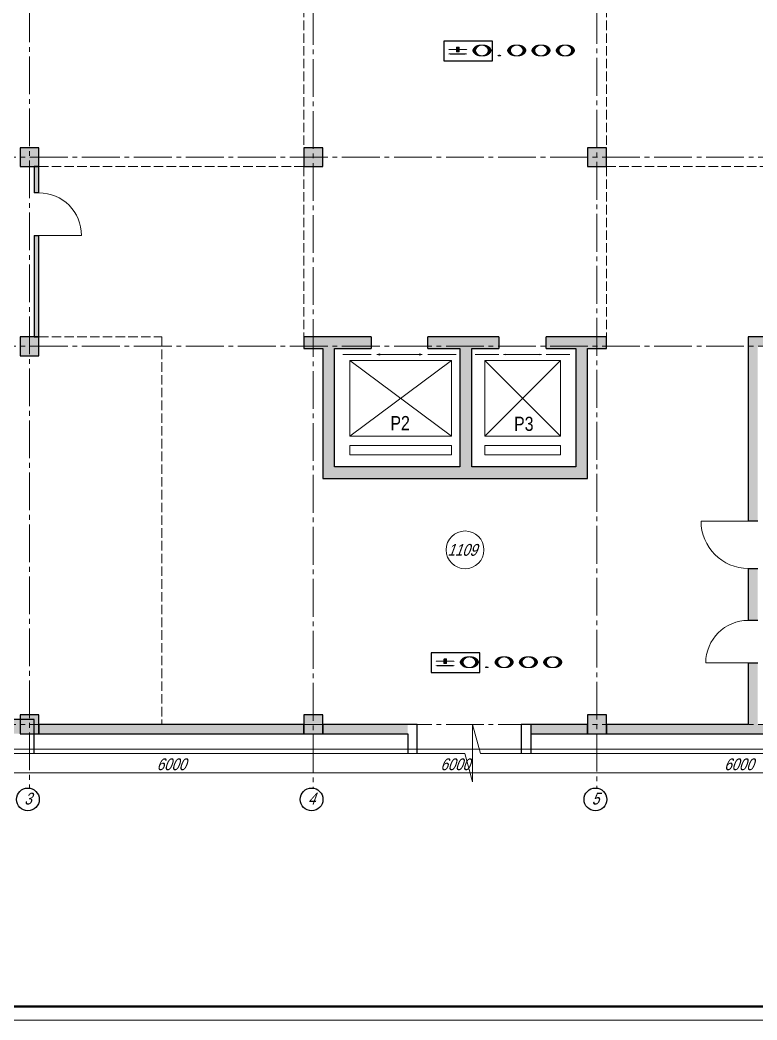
# Model space of a CAD drawing. Header units: millimetres. Extents: x 1949 to 134543, y 1145 to 48705.
# Drawn here: x 66039 to 76947, y 1145 to 15955 of the extents above; entities that cross this region are included whole.
import ezdxf
from ezdxf.enums import TextEntityAlignment as Align

# ---------------------------------------------------------------- set-up
doc = ezdxf.new("R2010")
doc.units = ezdxf.units.MM
doc.linetypes.add('LTYPE_2', pattern=[270, 200, -70])
doc.linetypes.add('LTYPE_5', pattern=[1100, 800, -100, 100, -100])
for name, color, linetype, lineweight, true_color in [('STANDARD', 18, 'Continuous', 25, 0x000000), ('Общий01', 18, 'Continuous', 13, 0x000000), ('Перекрытие_ж_бетон', 18, 'Continuous', 50, 0x000000), ('Стена', 18, 'Continuous', 50, 0x000000), ('Текст_1_10', 18, 'Continuous', 25, 0x000000)]:
    doc.layers.add(name, color=color, linetype=linetype, lineweight=lineweight, true_color=true_color)
doc.layers.add('АГПТ', color=7, linetype='Continuous')
doc.layers.add('Оси', color=30, linetype='LTYPE_5', lineweight=9)
doc.styles.add('ARIAL', font='arial.ttf')
doc.styles.add('ARIALUNICODEMS', font='ARIALUNI.ttf')
doc.styles.add('ISOCPEUR', font='isocpeur.ttf')

# ---------------------------------------------------------------- blocks, each defined once
blk = doc.blocks.new('1эт')
at = {"layer": 'Стена', "linetype": 'Continuous', "lineweight": 5}
for points in [[(-575371, 413943), (-575771, 413943), (-575771, 413543), (-575371, 413543)], [(-569371, 413943), (-569771, 413943), (-569771, 413543), (-569371, 413543)], [(-563371, 413943), (-563771, 413943), (-563771, 413543), (-563371, 413543)], [(-575371, 409943), (-575771, 409943), (-575771, 409543), (-575371, 409543)], [(-560371, 409943), (-560371, 409743), (-557771, 409743), (-557771, 409943)], [(-569371, 409693), (-569371, 407193), (-569121, 407193), (-569121, 409693)], [(-566471, 409693), (-566471, 407193), (-566221, 407193), (-566221, 409693)], [(-564021, 409693), (-564021, 407193), (-563771, 407193), (-563771, 409693)], [(-566221, 407193), (-569371, 407193), (-569371, 406943), (-566221, 406943)], [(-566221, 406943), (-563771, 406943), (-563771, 407193), (-566221, 407193)], [(-575771, 401543), (-575371, 401543), (-575371, 401943), (-575771, 401943)], [(-569771, 401543), (-569371, 401543), (-569371, 401943), (-569771, 401943)], [(-563771, 401543), (-563371, 401543), (-563371, 401943), (-563771, 401943)], [(-575371, 401543), (-569771, 401543), (-569771, 401743), (-575371, 401743)], [(-567571, 401743), (-569371, 401743), (-569371, 401543), (-567571, 401543)], [(-564971, 401543), (-563771, 401543), (-563771, 401743), (-564971, 401743)], [(-557771, 401743), (-563371, 401743), (-563371, 401543), (-557771, 401543)]]:
    blk.add_hatch(color=252, dxfattribs=at).paths.add_polyline_path(points)
h = blk.add_hatch(color=252, dxfattribs=at)
h.paths.add_polyline_path([(-575371, 409943), (-575371, 412088), (-575471, 412088), (-575471, 409943)])
h.paths.add_polyline_path([(-575471, 412988), (-575371, 412988), (-575371, 413543), (-575471, 413543)])
h = blk.add_hatch(color=252, dxfattribs=at)
h.paths.add_polyline_path([(-565646, 409943), (-567146, 409943), (-567146, 409693), (-565646, 409693)])
h.paths.add_polyline_path([(-568346, 409693), (-568346, 409943), (-569771, 409943), (-569771, 409693)])
h.paths.add_polyline_path([(-563371, 409943), (-564646, 409943), (-564646, 409693), (-563371, 409693)])
h = blk.add_hatch(color=252, dxfattribs=at)
h.paths.add_polyline_path([(-560371, 409743), (-560371, 406043), (-560171, 406043), (-560171, 409743)])
h.paths.add_polyline_path([(-560171, 403043), (-560371, 403043), (-560371, 401743), (-560171, 401743)])
h.paths.add_polyline_path([(-560171, 403943), (-560171, 405043), (-560371, 405043), (-560371, 403943)])
h = blk.add_hatch(color=252, dxfattribs=at)
h.paths.add_polyline_path([(-575771, 401843), (-577071, 401843), (-577071, 401543), (-575771, 401543)])
h.paths.add_polyline_path([(-586271, 401543), (-585071, 401543), (-585071, 401843), (-586271, 401843)])
h.paths.add_polyline_path([(-579071, 401543), (-579071, 401843), (-580071, 401843), (-580071, 401543)])
at = {"layer": 'STANDARD', "color": 252, "linetype": 'LTYPE_2', "lineweight": 5}
for p, q in [((-569771, 425543), (-569771, 413943)), ((-563371, 425543), (-563371, 413943)), ((-569771, 413543), (-575371, 413543)), ((-569771, 413543), (-569771, 409943)), ((-557771, 413543), (-563771, 413543)), ((-563371, 413543), (-563371, 409943)), ((-575371, 409943), (-572771, 409943)), ((-572771, 409943), (-572771, 401743))]:
    blk.add_line(p, q, dxfattribs=at)
at = {"layer": 'STANDARD', "color": 252, "linetype": 'Continuous', "lineweight": 5}
for p, q in [((-566646, 409443), (-568796, 409443)), ((-568796, 409443), (-566646, 407843)), ((-568796, 409443), (-568796, 407843)), ((-566646, 409443), (-568796, 407843)), ((-566646, 407843), (-566646, 409443)), ((-564346, 409443), (-565946, 409443)), ((-565946, 409443), (-565946, 407843)), ((-565946, 409443), (-564346, 407843)), ((-564346, 409443), (-565946, 407843)), ((-564346, 407843), (-564346, 409443)), ((-568796, 407843), (-566646, 407843)), ((-565946, 407843), (-564346, 407843)), ((-568796, 407643), (-568796, 407443)), ((-568796, 407643), (-566646, 407643)), ((-566646, 407443), (-566646, 407643)), ((-565946, 407643), (-565946, 407443)), ((-565946, 407643), (-564346, 407643)), ((-564346, 407643), (-564346, 407443)), ((-568796, 407443), (-566646, 407443)), ((-565946, 407443), (-564346, 407443))]:
    blk.add_line(p, q, dxfattribs=at)
at = {"layer": 'АГПТ', "color": 252, "lineweight": 15}
blk.add_lwpolyline([(-590869, 401124), (-566368, 401124), (-566200, 400524), (-566200, 401743), (-566032, 401124), (-540639, 401124)], dxfattribs=at)
at = {"layer": 'Общий01', "color": 252, "linetype": 'LTYPE_5', "lineweight": 5}
for p, q in [((-569571, 440019), (-569571, 400396)), ((-575571, 438973), (-575571, 400396)), ((-563571, 438943), (-563571, 400396)), ((-589863, 413743), (-542553, 413743)), ((-589863, 409743), (-542535, 409743)), ((-589863, 401743), (-542536, 401743))]:
    blk.add_line(p, q, dxfattribs=at)
at = {"layer": 'Общий01', "color": 252, "linetype": 'Continuous', "lineweight": 5}
for p, q in [((-587571, 401216), (-545571, 401216)), ((-587571, 400716), (-545571, 400716))]:
    blk.add_line(p, q, dxfattribs=at)
at = {"layer": 'Общий01', "color": 252, "linetype": 'Continuous', "lineweight": 25}
for centre in [(-575605, 400156), (-569605, 400156), (-563605, 400156)]:
    blk.add_circle(centre, 240, dxfattribs=at)
at = {"layer": 'Оси', "color": 252, "linetype": 'Continuous', "lineweight": 25}
for p, q in [((-565780, 416200), (-566813, 416200)), ((-566813, 416200), (-566813, 415783)), ((-565780, 415783), (-565780, 416200)), ((-566813, 415783), (-565780, 415783)), ((-566046, 403258), (-567079, 403258)), ((-567079, 403258), (-567079, 402842)), ((-566046, 402842), (-566046, 403258)), ((-567079, 402842), (-566046, 402842))]:
    blk.add_line(p, q, dxfattribs=at)
at = {"layer": 'Стена', "color": 252, "linetype": 'Continuous', "lineweight": 25}
for p, q in [((-575371, 413943), (-575771, 413943)), ((-575771, 413943), (-575771, 413543)), ((-575371, 413543), (-575371, 413943)), ((-569371, 413943), (-569771, 413943)), ((-569771, 413943), (-569771, 413543)), ((-569371, 413543), (-569371, 413943)), ((-563371, 413943), (-563771, 413943)), ((-563771, 413943), (-563771, 413543)), ((-563371, 413543), (-563371, 413943)), ((-575771, 413543), (-575371, 413543)), ((-575371, 413543), (-575471, 413543)), ((-575471, 413543), (-575471, 412988)), ((-575371, 412988), (-575371, 413543)), ((-569771, 413543), (-569371, 413543)), ((-563771, 413543), (-563371, 413543)), ((-575371, 412988), (-575471, 412988)), ((-575471, 412088), (-575371, 412088)), ((-575471, 412088), (-575471, 409943)), ((-575371, 409943), (-575371, 412088)), ((-575371, 409943), (-575771, 409943)), ((-575771, 409943), (-575771, 409543)), ((-575471, 409943), (-575371, 409943)), ((-575371, 409543), (-575371, 409943)), ((-568346, 409943), (-569771, 409943)), ((-569771, 409943), (-569771, 409693)), ((-568346, 409943), (-568346, 409693)), ((-567146, 409693), (-567146, 409943)), ((-565646, 409943), (-567146, 409943)), ((-565646, 409943), (-565646, 409693)), ((-564646, 409693), (-564646, 409943)), ((-563371, 409943), (-564646, 409943)), ((-563371, 409693), (-563371, 409943)), ((-560371, 409943), (-560371, 409743)), ((-557771, 409943), (-560371, 409943)), ((-569771, 409693), (-569371, 409693)), ((-569371, 409693), (-569371, 407193)), ((-569121, 407193), (-569121, 409693)), ((-569121, 409693), (-568346, 409693)), ((-567146, 409693), (-566471, 409693)), ((-566471, 409693), (-566471, 407193)), ((-566221, 407193), (-566221, 409693)), ((-566221, 409693), (-565646, 409693)), ((-564646, 409693), (-564021, 409693)), ((-564021, 409693), (-564021, 407193)), ((-563771, 407193), (-563771, 409693)), ((-563771, 409693), (-563371, 409693)), ((-560371, 409743), (-560371, 406043)), ((-575771, 409543), (-575371, 409543)), ((-569371, 407193), (-569371, 406943)), ((-566471, 407193), (-569121, 407193)), ((-564021, 407193), (-566221, 407193)), ((-563771, 406943), (-563771, 407193)), ((-569371, 406943), (-563771, 406943)), ((-560171, 406043), (-560371, 406043)), ((-560371, 405043), (-560171, 405043)), ((-560371, 405043), (-560371, 403943)), ((-560171, 403943), (-560371, 403943)), ((-560371, 403043), (-560171, 403043)), ((-560371, 403043), (-560371, 401743)), ((-575771, 401843), (-577071, 401843)), ((-575371, 401943), (-575771, 401943)), ((-575771, 401943), (-575771, 401543)), ((-575471, 401843), (-575771, 401843)), ((-575471, 401124), (-575471, 401843)), ((-575371, 401543), (-575371, 401943)), ((-569371, 401943), (-569771, 401943)), ((-569771, 401943), (-569771, 401543)), ((-569371, 401543), (-569371, 401943)), ((-563371, 401943), (-563771, 401943)), ((-563771, 401943), (-563771, 401543)), ((-563371, 401543), (-563371, 401943)), ((-569771, 401743), (-575371, 401743)), ((-575371, 401743), (-575371, 401543)), ((-569771, 401543), (-569771, 401743)), ((-567571, 401743), (-569371, 401743)), ((-569371, 401743), (-569371, 401543)), ((-567371, 401743), (-567571, 401743)), ((-567371, 401124), (-567371, 401743)), ((-565171, 401743), (-565171, 401124)), ((-564971, 401743), (-565171, 401743)), ((-563771, 401743), (-564971, 401743)), ((-564971, 401743), (-564971, 401124)), ((-563771, 401543), (-563771, 401743)), ((-560371, 401743), (-563371, 401743)), ((-563371, 401743), (-563371, 401543)), ((-575771, 401543), (-575371, 401543)), ((-575371, 401543), (-569771, 401543)), ((-569771, 401543), (-569371, 401543)), ((-569371, 401543), (-567571, 401543)), ((-567571, 401543), (-567571, 401124)), ((-564971, 401543), (-563771, 401543)), ((-563771, 401543), (-563371, 401543)), ((-563371, 401543), (-557771, 401543))]:
    blk.add_line(p, q, dxfattribs=at)
at = {"layer": 'Стена', "color": 252, "linetype": 'Continuous', "lineweight": 5}
for p, q in [((-575371, 412088), (-574471, 412088)), ((-568346, 409568), (-568946, 409568)), ((-568166, 409580), (-568226, 409568)), ((-568226, 409568), (-567266, 409568)), ((-568226, 409568), (-568166, 409556)), ((-568166, 409556), (-568166, 409580)), ((-567326, 409556), (-567326, 409580)), ((-567326, 409580), (-567266, 409568)), ((-567266, 409568), (-567326, 409556)), ((-567146, 409568), (-566546, 409568)), ((-565646, 409568), (-566146, 409568)), ((-565496, 409578), (-565546, 409568)), ((-565546, 409568), (-565146, 409568)), ((-565546, 409568), (-565496, 409558)), ((-565496, 409558), (-565496, 409578)), ((-564746, 409568), (-565146, 409568)), ((-564796, 409558), (-564796, 409578)), ((-564796, 409578), (-564746, 409568)), ((-564746, 409568), (-564796, 409558)), ((-564646, 409568), (-564146, 409568)), ((-560371, 406043), (-561371, 406043)), ((-560371, 403043), (-561271, 403043))]:
    blk.add_line(p, q, dxfattribs=at)
for centre, radius, start, end in [((-575371, 412088), 900, 0, 90), ((-560371, 406043), 1000, 180, 270), ((-560371, 403043), 900, 90, 180)]:
    blk.add_arc(centre, radius, start, end, dxfattribs=at)
at = {"layer": 'Текст_1_10', "color": 252, "linetype": 'Continuous', "lineweight": 5}
blk.add_circle((-566361, 405435), 400, dxfattribs=at)
at = {"layer": 'Общий01', "color": 252, "linetype": 'Continuous', "lineweight": 5, "style": 'ARIAL', "oblique": 20, "width": 0.8}
for p in [(-572884, 400773), (-566884, 400773), (-560884, 400773)]:
    blk.add_text('6000', height=250, rotation=360, dxfattribs=at).set_placement(p)
at = {"layer": 'Общий01', "color": 252, "linetype": 'Continuous', "lineweight": 25, "style": 'ARIALUNICODEMS', "oblique": 20, "width": 0.8}
for s, p in [('3', (-575683, 400047)), ('4', (-569683, 400047)), ('5', (-563683, 400047))]:
    blk.add_text(s, height=250, rotation=360, dxfattribs=at).set_placement(p)
at = {"layer": 'Оси', "color": 252, "linetype": 'Continuous', "lineweight": 25, "style": 'ISOCPEUR', "width": 3}
for p in [(-566771, 415875), (-567038, 402933)]:
    blk.add_text('%%p0.000', height=250, rotation=360, dxfattribs=at).set_placement(p)
at = {"layer": 'Перекрытие_ж_бетон', "color": 252, "linetype": 'Continuous', "lineweight": 5, "style": 'ARIAL', "width": 0.803715}
for s, p, p2 in [('Р2', (-567940, 407967), (-567528, 407967)), ('Р3', (-565325, 407952), (-564913, 407952))]:
    blk.add_text(s, height=300, rotation=360, dxfattribs=at).set_placement(p, p2, align=Align.FIT)
at = {"layer": 'Текст_1_10', "color": 252, "linetype": 'Continuous', "lineweight": 5, "style": 'ARIALUNICODEMS', "oblique": 20, "width": 0.8}
blk.add_text('1109', height=250, rotation=360, dxfattribs=at).set_placement((-566734, 405310))
blk = doc.blocks.new('*U222')
at = {"lineweight": 0}
blk.add_lwpolyline([(-1184, -5), (5, -5), (5, 836), (-1184, 836)], close=True, dxfattribs=at)
at = {"color": 0, "linetype": 'Continuous', "lineweight": 50}
blk.add_lwpolyline([(-1164, 831), (0, 831), (0, 0), (-1164, 0)], close=True, dxfattribs=at)

msp = doc.modelspace()

# ---------------------------------------------------------------- block references
at = {"xscale": 40, "yscale": 40, "zscale": 40}
msp.add_blockref('*U222', (98975, 1345), dxfattribs=at)
at = {"layer": 'АГПТ', "xscale": 0.7, "yscale": 0.7, "zscale": 0.7}
msp.add_blockref('1эт', (469079, -275697), dxfattribs=at)

doc.saveas('drawing.dxf')
